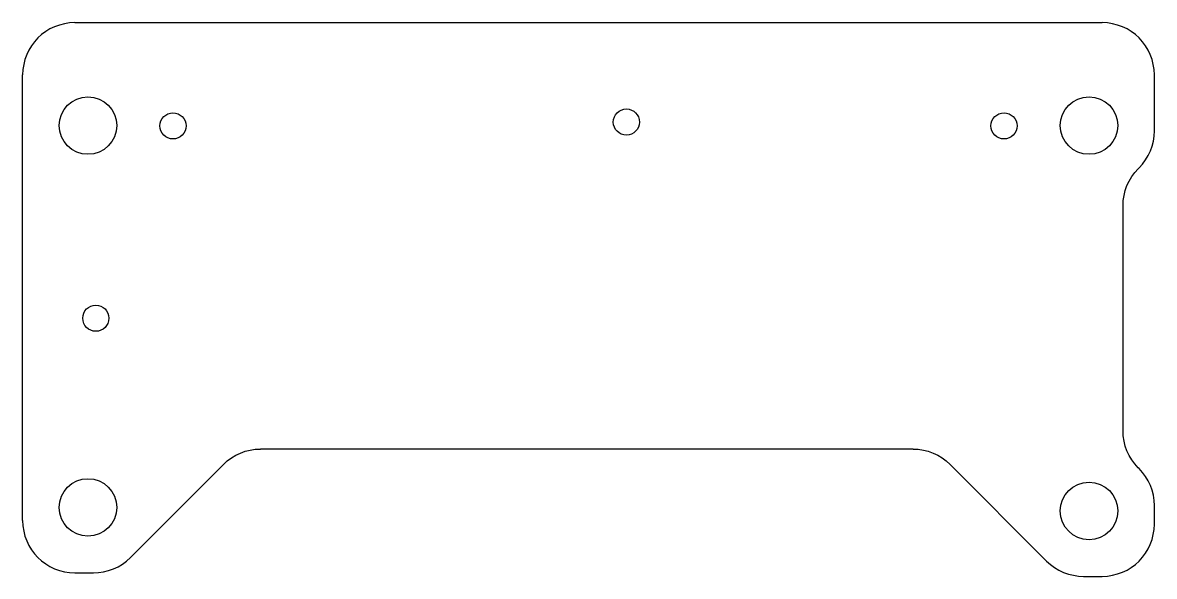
# Model space of a CAD drawing. Extents: x -23.1 to 20.2, y -9.9 to 11.3.
import ezdxf

# ---------------------------------------------------------------- set-up
doc = ezdxf.new("R2010")
doc.units = 0
doc.layers.add('VISIBLE', color=7, linetype='CONTINUOUS')

msp = doc.modelspace()

# ---------------------------------------------------------------- linework, layer by layer
at = {"layer": 'VISIBLE'}
for p, q in [((-21.1, 11.3, 24), (18.2, 11.3, 24)), ((-23.1, -7.734, 24), (-23.1, 9.3, 24)), ((20.2, 7.16, 24), (20.2, 9.3, 24)), ((19.586, 5.717, 24), (19.614, 5.746, 24)), ((19, -4.303, 24), (19, 4.303, 24)), ((10.969, -5, 24), (-14.002, -5, 24)), ((-18.979, -9.148, 24), (-15.416, -5.586, 24)), ((12.383, -5.586, 24), (16.079, -9.281, 24)), ((19.614, -5.746, 24), (19.586, -5.717, 24)), ((20.2, -7.867, 24), (20.2, -7.16, 24)), ((-21.1, -9.734, 24), (-20.393, -9.734, 24)), ((17.493, -9.867, 24), (18.2, -9.867, 24))]:
    msp.add_line(p, q, dxfattribs=at)
for centre, radius in [((-20.6, 7.367, 24), 1.1), ((17.7, 7.367, 24), 1.1), ((-17.348, 7.353, 24), 0.5), ((0, 7.5, 24), 0.5), ((14.448, 7.353, 24), 0.5), ((-20.3, 0, 24), 0.5), ((-20.6, -7.234, 24), 1.1), ((17.7, -7.367, 24), 1.1)]:
    msp.add_circle(centre, radius, dxfattribs=at)
for centre, start, end in [((-21.1, 9.3, 24), 90, 180), ((18.2, 9.3, 24), 0, 90), ((18.2, 7.16, 24), 315, 0), ((18.2, -7.16, 24), 0, 45), ((-21.1, -7.734, 24), 180, 270), ((18.2, -7.867, 24), 270, 0), ((-20.393, -7.734, 24), 270, 315), ((17.493, -7.867, 24), 225, 270)]:
    msp.add_arc(centre, 2, start, end, dxfattribs=at)
at = {"layer": 'VISIBLE', "extrusion": (0, 0, -1)}
for centre, start, end in [((-21, 4.303, -24), 0, 45), ((-21, -4.303, -24), 315, 0), ((14.002, -7, -24), 45, 90), ((-10.969, -7, -24), 90, 135)]:
    msp.add_arc(centre, 2, start, end, dxfattribs=at)

doc.saveas('drawing.dxf')
